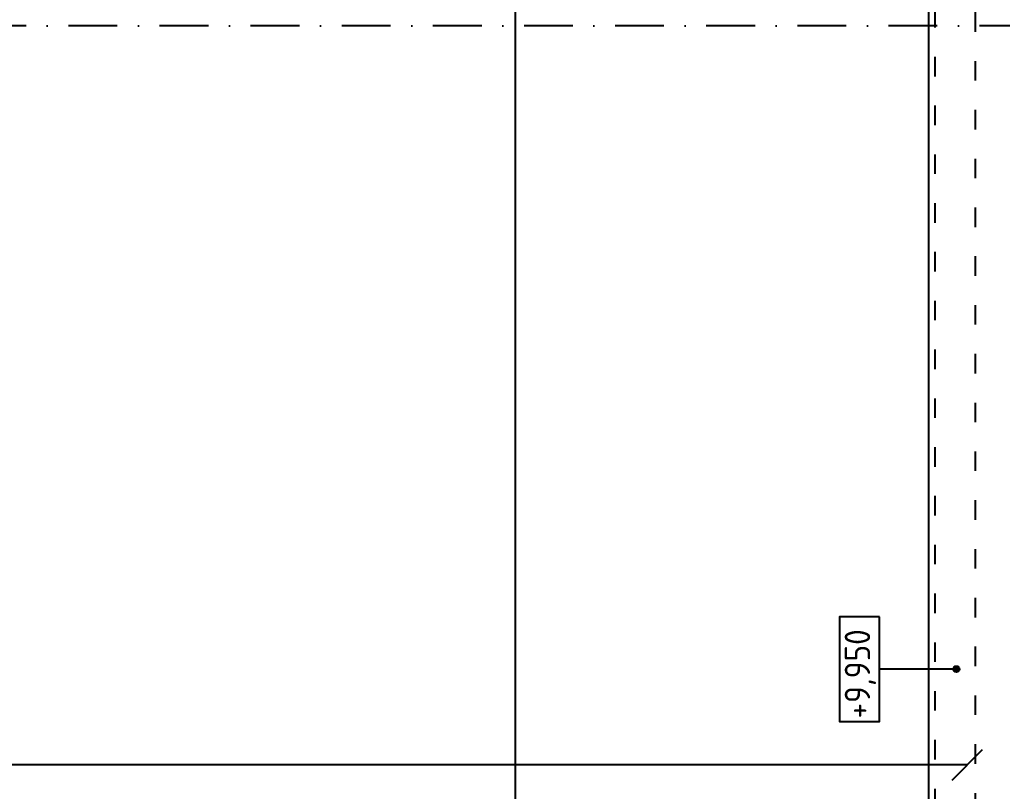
# Model space of a CAD drawing. Extents: x 4511820 to 5180432, y -1526536 to -944957.
# Drawn here: x 5022581 to 5027413, y -1066314 to -1062518 of the extents above; entities that cross this region are included whole.
import ezdxf

# ---------------------------------------------------------------- set-up
doc = ezdxf.new("R2010")
doc.units = 0
doc.header["$MEASUREMENT"] = 0
doc.linetypes.add('ACAD_ISO03W100', pattern=[30, 12, -18])
doc.linetypes.add('BODKOCIARKOVANA_3', pattern=[5.6, 3, -1.3, 0, -1.3])
doc.layers.get('0').update_dxf_attribs({"linetype": 'CONTINUOUS'})
doc.layers.get('Defpoints').update_dxf_attribs({"color": 61, "linetype": 'CONTINUOUS'})
for name, color, linetype in [('HATCH', 7, 'CONTINUOUS'), ('KÓTY', 4, 'CONTINUOUS'), ('osi', 253, 'CONTINUOUS'), ('TENKÁ', 7, 'CONTINUOUS')]:
    doc.layers.add(name, color=color, linetype=linetype)
doc.styles.add('STYLE1', font='isocp.shx')
doc.dimstyles.new('STANDARD-50', dxfattribs={"dimtxt": 125, "dimasz": 150, "dimexe": 10, "dimexo": 200, "dimgap": 20, "dimtad": 1, "dimdsep": 46, "dimlunit": 6, "dimtxsty": 'STYLE1', "dimblk1": 'OBLIQUE', "dimblk2": 'OBLIQUE', "dimsah": 1, "dimcen": 2.5, "dimse1": 1, "dimse2": 1, "dimadec": 0, "dimazin": 0, "dimtfac": 1, "dimtmove": 1, "dimatfit": 3, "dimldrblk": 'OBLIQUE', "dimfxl": 1, "dimtolj": 1, "dimtzin": 0, "dimarcsym": 0})

# ---------------------------------------------------------------- blocks, each defined once
blk = doc.blocks.new('_OBLIQUE')
at = {"color": 0, "linetype": 'ByBlock'}
blk.add_line((-0.5, -0.5), (0.5, 0.5), dxfattribs=at)
blk = doc.blocks.new('*D13107')
at = {"layer": 'Defpoints', "color": 0}
for p in [(5028092.5, -1049608.2), (5025018.5, -1068738.2), (5028252.5, -1068738.2)]:
    blk.add_point(p, dxfattribs=at)
at = {"layer": 'KÓTY', "color": 0, "lineweight": -2}
blk.add_line((5025018.5, -1049608.2), (5025018.5, -1068738.2), dxfattribs=at)
at = {"layer": 'KÓTY', "color": 0, "linetype": 'ByBlock', "lineweight": -2, "xscale": 150, "yscale": 150, "zscale": 150}
for p, rotation in [((5025018.5, -1049608.2), 90), ((5025018.5, -1068738.2), 270)]:
    blk.add_blockref('_OBLIQUE', p, dxfattribs=dict(at, rotation=rotation))
at = {"layer": 'KÓTY', "color": 0, "insert": (5024936, -1059173.2), "char_height": 125, "attachment_point": 5, "rotation": 90, "style": 'STYLE1'}
blk.add_mtext('\\A1;19ﾠ130', dxfattribs=at)
blk = doc.blocks.new('*D13108')
at = {"layer": 'Defpoints', "color": 0}
for p in [(5027241, -1065613.2), (4994251, -1066183.6), (4994251, -1066183.6)]:
    blk.add_point(p, dxfattribs=at)
at = {"layer": 'KÓTY', "color": 0, "lineweight": -2}
blk.add_line((5027241, -1066183.6), (4994251, -1066183.6), dxfattribs=at)
at = {"layer": 'KÓTY', "color": 0, "linetype": 'ByBlock', "lineweight": -2, "xscale": 150, "yscale": 150, "zscale": 150, "rotation": 180}
blk.add_blockref('_OBLIQUE', (4994251, -1066183.6), dxfattribs=at)
at = {"layer": 'KÓTY', "color": 0, "linetype": 'ByBlock', "lineweight": -2, "xscale": 150, "yscale": 150, "zscale": 150}
blk.add_blockref('_OBLIQUE', (5027241, -1066183.6), dxfattribs=at)
at = {"layer": 'KÓTY', "color": 0, "insert": (5010746, -1066101.1), "char_height": 125, "attachment_point": 5, "style": 'STYLE1'}
blk.add_mtext('\\A1;32ﾠ990', dxfattribs=at)

msp = doc.modelspace()

# ---------------------------------------------------------------- hatches: boundary and pattern name
at = {"layer": 'HATCH'}
h = msp.add_hatch(color=256, dxfattribs=at)
h.dxf.hatch_style = 1
h.paths.add_polyline_path([(5027172.25, -1065712.48, 2.41421356), (5027187.25, -1065697.48, 0.41421356)])

# ---------------------------------------------------------------- linework, layer by layer
at = {"layer": 'osi', "linetype": 'BODKOCIARKOVANA_3', "ltscale": 80}
msp.add_line((5041881, -1062548.172), (4978211, -1062548.172), dxfattribs=at)
at = {"layer": 'TENKÁ'}
for p, q in [((5027051, -1048060.98), (5027051, -1068578.172)), ((5027187.25, -1065712.48), (5026808.75, -1065712.48))]:
    msp.add_line(p, q, dxfattribs=at)
at = {"layer": 'TENKÁ', "color": 144, "linetype": 'ACAD_ISO03W100', "ltscale": 8}
msp.add_line((5027081, -1048060.98), (5027081, -1068578.172), dxfattribs=at)
at = {"layer": 'TENKÁ', "linetype": 'ACAD_ISO03W100', "ltscale": 8}
msp.add_line((5027281, -1068578.172), (5027281, -1049608.172), dxfattribs=at)
at = {"layer": 'TENKÁ', "ltscale": 0.25}
msp.add_lwpolyline([(5026808.75, -1065455.164), (5026612.5, -1065455.164), (5026612.5, -1065969.796), (5026808.75, -1065969.796)], close=True, dxfattribs=at)
at = {"layer": 'TENKÁ'}
msp.add_circle((5027187.25, -1065712.48), 15, dxfattribs=at)

# ---------------------------------------------------------------- texts
at = {"layer": 'TENKÁ', "ltscale": 0.25, "style": 'STYLE1'}
msp.add_text('+9,950', height=125, rotation=90, dxfattribs=at).set_placement((5026763.449, -1065955.407))

# ---------------------------------------------------------------- dimensions: what is measured, and where the dimension line sits
at = {"layer": 'KÓTY'}
dim = msp.add_linear_dim(base=(5025018.5, -1068738.172), p1=(5028092.5, -1049608.172), p2=(5028252.5, -1068738.172), angle=90, dimstyle='STANDARD-50', dxfattribs=at)
dim.commit()
dim.dimension.update_dxf_attribs({"geometry": '*D13107', "text_midpoint": (5024935.957, -1059173.172)})
dim = msp.add_linear_dim(base=(4994251, -1066183.627), p1=(5027241, -1065613.172), p2=(4994251, -1066183.627), dimstyle='STANDARD-50', dxfattribs=at)
dim.commit()
dim.dimension.update_dxf_attribs({"geometry": '*D13108', "text_midpoint": (5010746, -1066101.084)})

doc.saveas('drawing.dxf')
